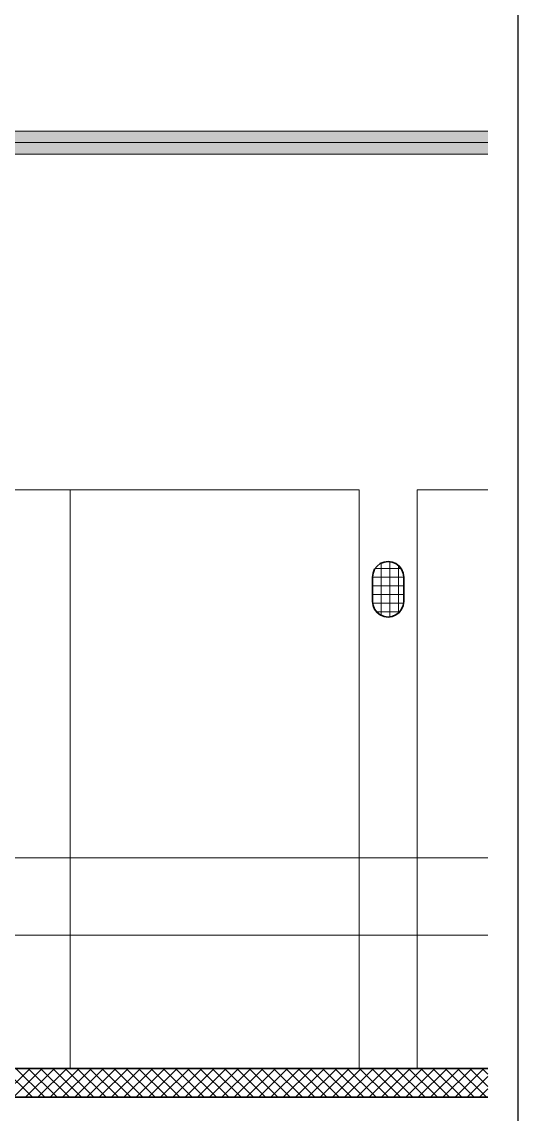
# Model space of a CAD drawing. Extents: x 885 to 2021, y 330 to 1122.
# Drawn here: x 1640.5 to 1726.4, y 521.7 to 710.5 of the extents above; entities that cross this region are included whole.
import ezdxf
from ezdxf.lldxf.tags import DXFTag

# ---------------------------------------------------------------- set-up
doc = ezdxf.new("R2010")
doc.units = 0
doc.layers.get('0').update_dxf_attribs({"lineweight": 18})
for name, color, linetype, lineweight in [('010 Aussenwände', 7, 'Continuous', 25), ('010 Aussenwände Bauteilschraffuren', 7, 'Continuous', 25), ('020 Stützen', 7, 'Continuous', 25), ('020 Stützen Bauteilschraffuren', 7, 'Continuous', 25), ('027 Oberhalb', 7, 'Continuous', 25), ('030 Bodenaufbauten', 7, 'Continuous', 25), ('035 Decken', 7, 'Continuous', 25), ('060 Möbel Einbau', 7, 'Continuous', 25), ('080 Raum Innen Kontur Neu', 7, 'Continuous', 25), ('320 Sanitär', 7, 'Continuous', 25)]:
    doc.layers.add(name, color=color, linetype=linetype, lineweight=lineweight)
doc.layers.add('GP_Kopf', color=7, linetype='Continuous', lineweight=25, true_color=0xffff80)
tags = doc.linetypes.add('Strich 3_1mm Kanten', pattern=[0.004, 0.003, -0.001]).pattern_tags.tags
tags[6:7] = [DXFTag(74, 4), DXFTag(75, 0), DXFTag(340, '0'), DXFTag(46, 1.0), DXFTag(50, 0.0), DXFTag(44, 0.0), DXFTag(45, 0.0)]
tags[4:5] = [DXFTag(74, 4), DXFTag(75, 0), DXFTag(340, '0'), DXFTag(46, 1.0), DXFTag(50, 0.0), DXFTag(44, 0.0), DXFTag(45, 0.0)]
tags = doc.linetypes.add('Strichpunkt 6_2_2mm Schnitt', pattern=[0.5, 0.3, -0.1, 0, -0.1]).pattern_tags.tags
tags[10:11] = [DXFTag(74, 4), DXFTag(75, 0), DXFTag(340, '0'), DXFTag(46, 1.0), DXFTag(50, 0.0), DXFTag(44, 0.0), DXFTag(45, 0.0)]
tags[8:9] = [DXFTag(74, 4), DXFTag(75, 0), DXFTag(340, '0'), DXFTag(46, 1.0), DXFTag(50, 0.0), DXFTag(44, 0.0), DXFTag(45, 0.0)]
tags[6:7] = [DXFTag(74, 4), DXFTag(75, 0), DXFTag(340, '0'), DXFTag(46, 1.0), DXFTag(50, 0.0), DXFTag(44, 0.0), DXFTag(45, 0.0)]
tags[4:5] = [DXFTag(74, 4), DXFTag(75, 0), DXFTag(340, '0'), DXFTag(46, 1.0), DXFTag(50, 0.0), DXFTag(44, 0.0), DXFTag(45, 0.0)]
tags = doc.linetypes.add('Unsichtbare Linie', pattern='A,0,[1,5773_032 -1.UG1.shx,S=10,R=0,X=0,Y=0],-10,0', length=10).pattern_tags.tags
tags[14:15] = [DXFTag(74, 4), DXFTag(75, 0), DXFTag(340, '0'), DXFTag(46, 1.0), DXFTag(50, 0.0), DXFTag(44, 0.0), DXFTag(45, 0.0)]
tags[12:13] = [DXFTag(74, 4), DXFTag(75, 0), DXFTag(340, '0'), DXFTag(46, 1.0), DXFTag(50, 0.0), DXFTag(44, 0.0), DXFTag(45, 0.0)]

# ---------------------------------------------------------------- blocks, each defined once
blk = doc.blocks.new('Referenz-A0T8DHYUAL', base_point=(896.59, 372.19))
at = {"layer": '010 Aussenwände', "color": 0, "lineweight": 35}
for p, q in [((1721.15, 529.6), (1616.38, 529.6)), ((1621.38, 524.6), (1721.15, 524.6))]:
    blk.add_line(p, q, dxfattribs=at)
at = {"layer": '010 Aussenwände Bauteilschraffuren', "color": 0, "linetype": 'Continuous', "lineweight": 13, "ltscale": 0.0169}
for p, q in [((1636.96, 524.6), (1641.96, 529.6)), ((1642.4, 524.6), (1637.4, 529.6)), ((1639.08, 524.6), (1644.08, 529.6)), ((1644.52, 524.6), (1639.52, 529.6)), ((1641.2, 524.6), (1646.2, 529.6)), ((1646.64, 524.6), (1641.64, 529.6)), ((1643.32, 524.6), (1648.32, 529.6)), ((1648.76, 524.6), (1643.76, 529.6)), ((1645.45, 524.6), (1650.45, 529.6)), ((1650.88, 524.6), (1645.88, 529.6)), ((1647.57, 524.6), (1652.57, 529.6)), ((1653.01, 524.6), (1648.01, 529.6)), ((1649.69, 524.6), (1654.69, 529.6)), ((1655.13, 524.6), (1650.13, 529.6)), ((1651.81, 524.6), (1656.81, 529.6)), ((1657.25, 524.6), (1652.25, 529.6)), ((1653.93, 524.6), (1658.93, 529.6)), ((1659.37, 524.6), (1654.37, 529.6)), ((1656.05, 524.6), (1661.05, 529.6)), ((1661.49, 524.6), (1656.49, 529.6)), ((1658.17, 524.6), (1663.17, 529.6)), ((1663.61, 524.6), (1658.61, 529.6)), ((1660.3, 524.6), (1665.3, 529.6)), ((1665.73, 524.6), (1660.73, 529.6)), ((1662.42, 524.6), (1667.42, 529.6)), ((1667.85, 524.6), (1662.85, 529.6)), ((1664.54, 524.6), (1669.54, 529.6)), ((1669.98, 524.6), (1664.98, 529.6)), ((1666.66, 524.6), (1671.66, 529.6)), ((1672.1, 524.6), (1667.1, 529.6)), ((1668.78, 524.6), (1673.78, 529.6)), ((1674.22, 524.6), (1669.22, 529.6)), ((1670.9, 524.6), (1675.9, 529.6)), ((1676.34, 524.6), (1671.34, 529.6)), ((1673.02, 524.6), (1678.02, 529.6)), ((1678.46, 524.6), (1673.46, 529.6)), ((1675.14, 524.6), (1680.14, 529.6)), ((1680.58, 524.6), (1675.58, 529.6)), ((1677.27, 524.6), (1682.27, 529.6)), ((1682.7, 524.6), (1677.7, 529.6)), ((1679.39, 524.6), (1684.39, 529.6)), ((1684.83, 524.6), (1679.83, 529.6)), ((1681.51, 524.6), (1686.51, 529.6)), ((1686.95, 524.6), (1681.95, 529.6)), ((1683.63, 524.6), (1688.63, 529.6)), ((1689.07, 524.6), (1684.07, 529.6)), ((1685.75, 524.6), (1690.75, 529.6)), ((1691.19, 524.6), (1686.19, 529.6)), ((1687.87, 524.6), (1692.87, 529.6)), ((1693.31, 524.6), (1688.31, 529.6)), ((1689.99, 524.6), (1694.99, 529.6)), ((1695.43, 524.6), (1690.43, 529.6)), ((1692.12, 524.6), (1697.12, 529.6)), ((1697.55, 524.6), (1692.55, 529.6)), ((1694.24, 524.6), (1699.24, 529.6)), ((1699.67, 524.6), (1694.67, 529.6)), ((1696.36, 524.6), (1701.36, 529.6)), ((1701.8, 524.6), (1696.8, 529.6)), ((1698.48, 524.6), (1703.48, 529.6)), ((1703.92, 524.6), (1698.92, 529.6)), ((1700.6, 524.6), (1705.6, 529.6)), ((1706.04, 524.6), (1701.04, 529.6)), ((1702.72, 524.6), (1707.72, 529.6)), ((1708.16, 524.6), (1703.16, 529.6)), ((1704.84, 524.6), (1709.84, 529.6)), ((1710.28, 524.6), (1705.28, 529.6)), ((1706.96, 524.6), (1711.96, 529.6)), ((1712.4, 524.6), (1707.4, 529.6)), ((1709.09, 524.6), (1714.09, 529.6)), ((1714.52, 524.6), (1709.52, 529.6)), ((1711.21, 524.6), (1716.21, 529.6)), ((1716.64, 524.6), (1711.64, 529.6)), ((1713.33, 524.6), (1718.33, 529.6)), ((1718.77, 524.6), (1713.77, 529.6)), ((1715.45, 524.6), (1720.45, 529.6)), ((1720.89, 524.6), (1715.89, 529.6)), ((1721.15, 526.46), (1718.01, 529.6)), ((1721.15, 528.58), (1720.13, 529.6)), ((1717.57, 524.6), (1721.15, 528.18)), ((1719.69, 524.6), (1721.15, 526.06))]:
    blk.add_line(p, q, dxfattribs=at)
at = {"layer": '020 Stützen', "color": 0, "linetype": 'Continuous', "lineweight": 35, "ltscale": 0.1225}
for p, q in [((1701.54, 615.85), (1701.27, 615.2)), ((1701.97, 616.41), (1701.54, 615.85)), ((1702.53, 616.84), (1701.97, 616.41)), ((1703.18, 617.11), (1702.53, 616.84)), ((1703.88, 617.2), (1703.18, 617.11)), ((1704.58, 617.11), (1703.88, 617.2)), ((1705.23, 616.84), (1704.58, 617.11)), ((1705.79, 616.41), (1705.23, 616.84)), ((1706.22, 615.85), (1705.79, 616.41)), ((1706.49, 615.2), (1706.22, 615.85)), ((1701.27, 615.2), (1701.18, 614.5)), ((1701.18, 614.5), (1701.18, 610.3)), ((1706.58, 614.5), (1706.49, 615.2)), ((1706.58, 610.3), (1706.58, 614.5)), ((1701.18, 610.3), (1701.27, 609.6)), ((1706.49, 609.6), (1706.58, 610.3)), ((1701.27, 609.6), (1701.54, 608.95)), ((1701.54, 608.95), (1701.97, 608.39)), ((1701.97, 608.39), (1702.53, 607.96)), ((1702.53, 607.96), (1703.18, 607.69)), ((1704.58, 607.69), (1705.23, 607.96)), ((1705.23, 607.96), (1705.79, 608.39)), ((1705.79, 608.39), (1706.22, 608.95)), ((1706.22, 608.95), (1706.49, 609.6)), ((1703.18, 607.69), (1703.88, 607.6)), ((1703.88, 607.6), (1704.58, 607.69))]:
    blk.add_line(p, q, dxfattribs=at)
at = {"layer": '020 Stützen Bauteilschraffuren', "color": 0, "linetype": 'Continuous', "lineweight": 13, "ltscale": 0.0169}
for p, q in [((1706.12, 616), (1701.64, 616)), ((1702.68, 616.92), (1702.68, 607.89)), ((1704.18, 617.18), (1704.18, 607.63)), ((1705.68, 616.51), (1705.68, 608.3)), ((1706.58, 614.5), (1701.18, 614.5)), ((1706.58, 613), (1701.18, 613)), ((1706.58, 611.5), (1701.18, 611.5)), ((1706.55, 610), (1701.2, 610)), ((1705.88, 608.5), (1701.88, 608.5))]:
    blk.add_line(p, q, dxfattribs=at)
at = {"layer": '027 Oberhalb', "color": 0, "linetype": 'Strichpunkt 6_2_2mm Schnitt', "lineweight": 13, "ltscale": 0.0169}
blk.add_line((1721.15, 552.6), (1597.28, 552.6), dxfattribs=at)
at = {"layer": '030 Bodenaufbauten', "color": 0, "linetype": 'Unsichtbare Linie', "lineweight": 13, "ltscale": 0.0169}
for p, q in [((1532.88, 689.6), (1721.15, 689.6)), ((1721.15, 689.6), (1532.88, 689.6)), ((1721.15, 529.6), (1532.88, 529.6))]:
    blk.add_line(p, q, dxfattribs=at)
at = {"layer": '035 Decken', "color": 0, "linetype": 'Strich 3_1mm Kanten', "lineweight": 13, "ltscale": 0.0169}
blk.add_line((1721.15, 689.6), (1527.88, 689.6), dxfattribs=at)
at = {"layer": '035 Decken', "color": 0, "linetype": 'Continuous', "lineweight": 13, "ltscale": 0.0169}
for p, q in [((1527.88, 566), (1721.15, 566)), ((1721.15, 524.6), (1527.88, 524.6)), ((1721.15, 524.6), (1527.88, 524.6)), ((1721.15, 524.6), (1527.88, 524.6))]:
    blk.add_line(p, q, dxfattribs=at)
at = {"layer": '035 Decken', "color": 0, "linetype": 'Strich 3_1mm Kanten', "lineweight": 13, "ltscale": 0.002197}
blk.add_line((1721.15, 524.6), (1527.88, 524.6), dxfattribs=at)
at = {"layer": '060 Möbel Einbau', "color": 0, "lineweight": 13}
for p, q in [((1648.88, 629.6), (1598.88, 629.6)), ((1648.88, 529.6), (1648.88, 629.6)), ((1698.88, 629.6), (1648.88, 629.6)), ((1648.88, 529.6), (1648.88, 629.6)), ((1698.88, 529.6), (1698.88, 629.6)), ((1721.15, 629.6), (1708.88, 629.6)), ((1708.88, 529.6), (1708.88, 629.6)), ((1648.88, 529.6), (1598.88, 529.6)), ((1698.88, 529.6), (1648.88, 529.6)), ((1721.15, 529.6), (1708.88, 529.6))]:
    blk.add_line(p, q, dxfattribs=at)
at = {"layer": '080 Raum Innen Kontur Neu', "color": 0, "linetype": 'Continuous', "lineweight": 13, "ltscale": 0.0169}
for p, q in [((1701.54, 615.85), (1701.27, 615.2)), ((1701.97, 616.41), (1701.54, 615.85)), ((1702.53, 616.84), (1701.97, 616.41)), ((1703.18, 617.11), (1702.53, 616.84)), ((1703.88, 617.2), (1703.18, 617.11)), ((1704.58, 617.11), (1703.88, 617.2)), ((1705.23, 616.84), (1704.58, 617.11)), ((1705.79, 616.41), (1705.23, 616.84)), ((1706.22, 615.85), (1705.79, 616.41)), ((1706.49, 615.2), (1706.22, 615.85)), ((1701.27, 615.2), (1701.18, 614.5)), ((1701.18, 610.3), (1701.18, 614.5)), ((1706.58, 614.5), (1706.49, 615.2)), ((1706.58, 614.5), (1706.58, 610.3)), ((1701.18, 610.3), (1701.27, 609.6)), ((1706.49, 609.6), (1706.58, 610.3)), ((1701.27, 609.6), (1701.54, 608.95)), ((1701.54, 608.95), (1701.97, 608.39)), ((1701.97, 608.39), (1702.53, 607.96)), ((1702.53, 607.96), (1703.18, 607.69)), ((1704.58, 607.69), (1705.23, 607.96)), ((1705.23, 607.96), (1705.79, 608.39)), ((1705.79, 608.39), (1706.22, 608.95)), ((1706.22, 608.95), (1706.49, 609.6)), ((1703.18, 607.69), (1703.88, 607.6)), ((1703.88, 607.6), (1704.58, 607.69)), ((1532.88, 529.6), (1721.15, 529.6))]:
    blk.add_line(p, q, dxfattribs=at)
at = {"layer": '320 Sanitär', "color": 0, "lineweight": 13}
for p, q in [((1721.15, 691.6), (1532.88, 691.6)), ((1721.15, 687.6), (1532.88, 687.6))]:
    blk.add_line(p, q, dxfattribs=at)
at = {"layer": '320 Sanitär', "color": 0, "linetype": 'Continuous', "lineweight": 0, "ltscale": 0.0169}
for points in [[(1721.15, 688.38), (1532.88, 688.38), (1532.88, 691.6)], [(1721.15, 688.38), (1532.88, 691.6), (1721.15, 690.04)], [(1721.15, 691.6), (1532.88, 691.6), (1721.15, 690.04)], [(1532.88, 687.6), (1721.15, 687.98), (1721.15, 688.38)], [(1532.88, 687.6), (1721.15, 688.38), (1532.88, 688.38)], [(1532.88, 687.6), (1721.15, 687.6), (1721.15, 687.98)]]:
    blk.add_solid(points, dxfattribs=at)

msp = doc.modelspace()

# ---------------------------------------------------------------- linework, layer by layer
at = {"layer": 'GP_Kopf', "ltscale": 0.25}
msp.add_line((1726.37, 361.97), (1726.37, 955.97), dxfattribs=at)

# ---------------------------------------------------------------- block references
at = {"color": 8, "lineweight": 25, "ltscale": 0.25, "true_color": 0x808080}
msp.add_blockref('Referenz-A0T8DHYUAL', (896.59, 372.19), dxfattribs=at)

doc.saveas('drawing.dxf')
